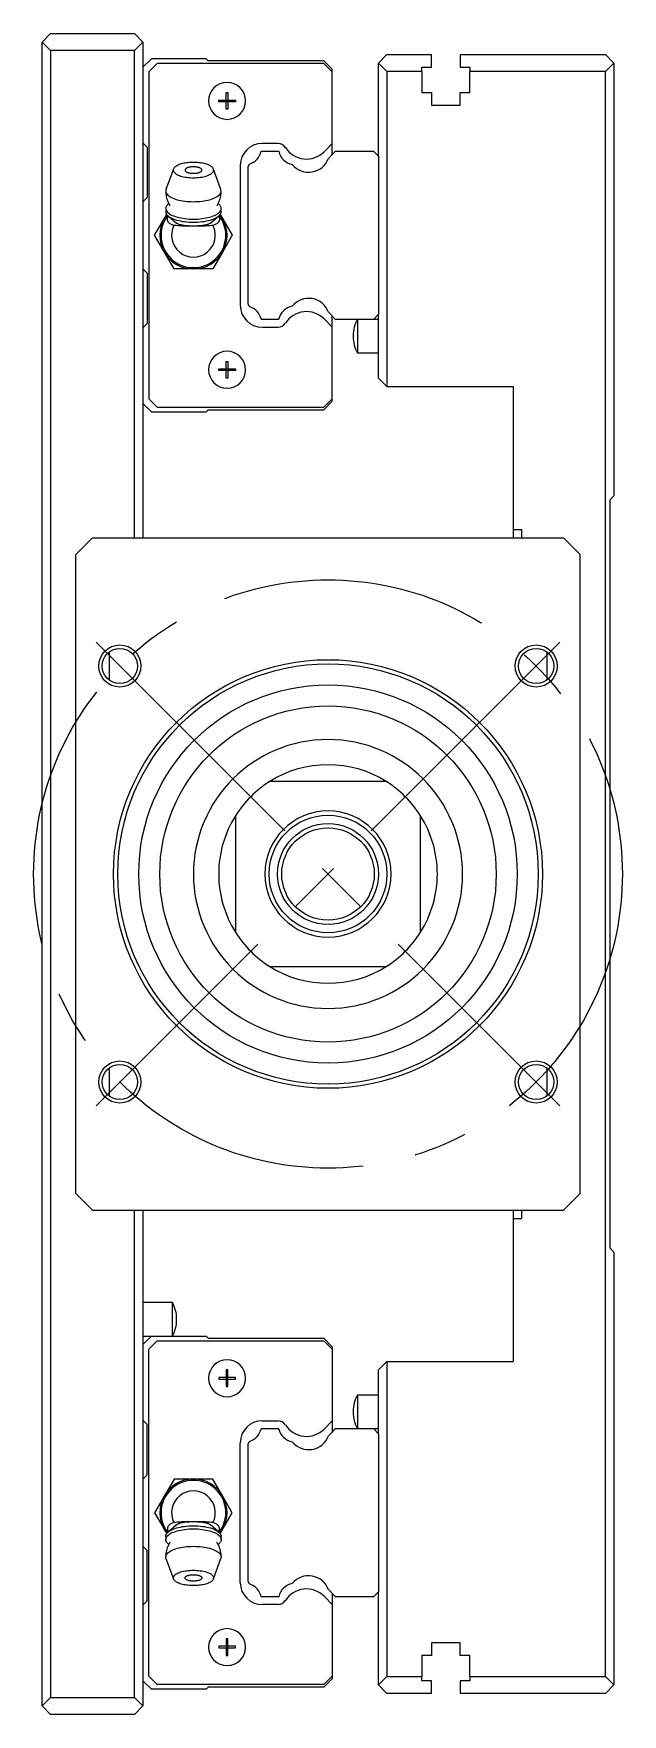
# Model space of a CAD drawing. Extents: x -15 to 942, y -347 to 120.
# Drawn here: x 872.2 to 942.2, y -100 to 100 of the extents above; entities that cross this region are included whole.
import ezdxf

# ---------------------------------------------------------------- set-up
doc = ezdxf.new("R2010")
doc.units = 0
doc.linetypes.add('CENTER', pattern=[50.8, 31.75, -6.35, 6.35, -6.35])
doc.layers.get('0').update_dxf_attribs({"linetype": 'CONTINUOUS'})
doc.layers.add('CENTER', color=1, linetype='CENTER')

msp = doc.modelspace()

# ---------------------------------------------------------------- linework, layer by layer
at = {"color": 7, "linetype": 'CONTINUOUS'}
for p, q in [((874.23, 100), (873.23, 99)), ((874.23, 100), (884.23, 100)), ((885.23, 99), (884.23, 100)), ((873.23, -99), (873.23, 99)), ((873.23, 99), (874.23, 98)), ((884.23, 98), (885.23, 99)), ((885.23, 99), (885.23, 40)), ((884.23, 98), (874.23, 98)), ((874.23, 98), (874.23, -98)), ((884.23, 40), (884.23, 98)), ((886.23, 97), (885.23, 96)), ((886.93, 96.45), (885.93, 95.45)), ((892.73, 97), (886.23, 97)), ((906.73, 96.45), (886.93, 96.45)), ((892.98, 96.75), (892.73, 97)), ((906.73, 96.75), (892.98, 96.75)), ((907.73, 95.75), (906.73, 96.75)), ((907.73, 95.45), (906.73, 96.45)), ((913.23, 96.5), (914.23, 97.5)), ((913.23, 85.4), (913.23, 96.5)), ((914.23, 95.5), (913.23, 96.5)), ((914.23, 97.5), (919.53, 97.5)), ((918.38, 95.5), (918.38, 96)), ((918.38, 96), (919.53, 96)), ((919.53, 96), (919.53, 97.5)), ((922.93, 97.5), (940.23, 97.5)), ((922.93, 97.5), (922.93, 96)), ((922.93, 96), (924.08, 96)), ((924.08, 96), (924.08, 95.5)), ((940.23, 97.5), (941.23, 96.5)), ((941.23, 96.5), (940.23, 95.5)), ((941.23, 96.5), (941.23, 45)), ((885.93, 95.45), (885.93, 56.55)), ((907.73, 95.45), (907.73, 95.75)), ((907.73, 86.92), (907.73, 95.45)), ((918.38, 95.5), (914.23, 95.5)), ((914.23, 95.5), (914.23, 58)), ((918.38, 95.5), (918.38, 93)), ((924.08, 93), (924.08, 95.5)), ((940.23, 95.5), (924.08, 95.5)), ((940.23, -95.5), (940.23, 95.5)), ((894.23, 91.9), (894.23, 92.1)), ((894.23, 92.1), (895.13, 92.1)), ((895.13, 92.1), (895.13, 93)), ((895.13, 93), (895.33, 93)), ((895.13, 92.1), (895.23, 92)), ((895.33, 92.1), (895.23, 92)), ((895.33, 93), (895.33, 92.1)), ((895.33, 92.1), (896.23, 92.1)), ((896.23, 92.1), (896.23, 91.9)), ((918.38, 93), (919.53, 93)), ((919.53, 93), (919.53, 91.5)), ((922.93, 91.5), (922.93, 93)), ((922.93, 93), (924.08, 93)), ((895.13, 91.9), (894.23, 91.9)), ((895.13, 91.9), (895.23, 92)), ((895.13, 91), (895.13, 91.9)), ((895.33, 91), (895.13, 91)), ((895.33, 91.9), (895.23, 92)), ((896.23, 91.9), (895.33, 91.9)), ((895.33, 91.9), (895.33, 91)), ((919.53, 91.5), (922.93, 91.5)), ((885.23, 87), (885.73, 86.5)), ((885.73, 86.5), (885.73, 80.5)), ((899.29, 86), (901.37, 86)), ((901.31, 86.93), (899.4, 86.93)), ((907.73, 86.92), (906.77, 85.95)), ((907.73, 85.6), (907.73, 86.92)), ((907.73, 85.6), (908.13, 86)), ((908.13, 86), (912.63, 86)), ((912.63, 86), (913.23, 85.4)), ((888.92, 84.02), (888.88, 83.95)), ((888.98, 84.08), (888.92, 84.02)), ((889.04, 84.14), (888.98, 84.08)), ((889.12, 84.2), (889.04, 84.14)), ((889.21, 84.25), (889.12, 84.2)), ((889.3, 84.31), (889.21, 84.25)), ((889.41, 84.36), (889.3, 84.31)), ((889.53, 84.41), (889.41, 84.36)), ((889.65, 84.45), (889.53, 84.41)), ((889.79, 84.49), (889.65, 84.45)), ((889.93, 84.53), (889.79, 84.49)), ((890.08, 84.57), (889.93, 84.53)), ((890.23, 84.6), (890.08, 84.57)), ((890.39, 84.62), (890.23, 84.6)), ((890.55, 84.64), (890.39, 84.62)), ((890.46, 84.01), (890.41, 83.98)), ((890.52, 84.03), (890.46, 84.01)), ((890.59, 84.05), (890.52, 84.03)), ((890.72, 84.66), (890.55, 84.64)), ((890.66, 84.07), (890.59, 84.05)), ((890.73, 84.09), (890.66, 84.07)), ((890.89, 84.67), (890.72, 84.66)), ((890.81, 84.11), (890.73, 84.09)), ((890.89, 84.12), (890.81, 84.11)), ((891.06, 84.68), (890.89, 84.67)), ((890.97, 84.13), (890.89, 84.12)), ((891.06, 84.14), (890.97, 84.13)), ((891.23, 84.68), (891.06, 84.68)), ((891.14, 84.14), (891.06, 84.14)), ((891.23, 84.14), (891.14, 84.14)), ((891.4, 84.68), (891.23, 84.68)), ((891.32, 84.14), (891.23, 84.14)), ((891.4, 84.14), (891.32, 84.14)), ((891.57, 84.67), (891.4, 84.68)), ((891.49, 84.13), (891.4, 84.14)), ((891.57, 84.12), (891.49, 84.13)), ((891.74, 84.66), (891.57, 84.67)), ((891.65, 84.11), (891.57, 84.12)), ((891.73, 84.09), (891.65, 84.11)), ((891.8, 84.07), (891.73, 84.09)), ((891.91, 84.64), (891.74, 84.66)), ((891.87, 84.05), (891.8, 84.07)), ((891.94, 84.03), (891.87, 84.05)), ((892.07, 84.62), (891.91, 84.64)), ((892, 84.01), (891.94, 84.03)), ((892.05, 83.98), (892, 84.01)), ((892.23, 84.6), (892.07, 84.62)), ((892.38, 84.57), (892.23, 84.6)), ((892.53, 84.53), (892.38, 84.57)), ((892.67, 84.49), (892.53, 84.53)), ((892.81, 84.45), (892.67, 84.49)), ((892.93, 84.41), (892.81, 84.45)), ((893.05, 84.36), (892.93, 84.41)), ((893.16, 84.31), (893.05, 84.36)), ((893.25, 84.25), (893.16, 84.31)), ((893.34, 84.2), (893.25, 84.25)), ((893.42, 84.14), (893.34, 84.2)), ((893.48, 84.08), (893.42, 84.14)), ((893.54, 84.02), (893.48, 84.08)), ((893.58, 83.95), (893.54, 84.02)), ((896.8, 84.33), (896.8, 67.67)), ((897.73, 84.2), (897.89, 84.48)), ((897.73, 67.8), (897.73, 84.2)), ((907.28, 85.15), (907.73, 85.6)), ((913.23, 85.4), (913.23, 66.6)), ((888.85, 83.89), (887.96, 81.44)), ((888.85, 83.89), (888.83, 83.81)), ((888.83, 83.81), (888.83, 83.73)), ((888.83, 83.73), (888.85, 83.65)), ((888.88, 83.95), (888.85, 83.89)), ((888.85, 83.65), (888.88, 83.58)), ((888.88, 83.58), (888.93, 83.5)), ((888.93, 83.5), (889, 83.42)), ((889, 83.42), (889.08, 83.35)), ((889.08, 83.35), (889.18, 83.28)), ((889.18, 83.28), (889.29, 83.22)), ((889.29, 83.22), (889.42, 83.16)), ((889.42, 83.16), (889.56, 83.1)), ((889.56, 83.1), (889.71, 83.05)), ((889.71, 83.05), (889.88, 83)), ((889.88, 83), (890.05, 82.96)), ((890.05, 82.96), (890.24, 82.92)), ((890.25, 83.83), (890.23, 83.79)), ((890.23, 83.79), (890.23, 83.76)), ((890.23, 83.76), (890.23, 83.73)), ((890.23, 83.73), (890.25, 83.69)), ((890.24, 82.92), (890.43, 82.9)), ((890.26, 83.86), (890.25, 83.83)), ((890.25, 83.69), (890.26, 83.66)), ((890.29, 83.89), (890.26, 83.86)), ((890.26, 83.66), (890.29, 83.63)), ((890.32, 83.92), (890.29, 83.89)), ((890.29, 83.63), (890.32, 83.6)), ((890.36, 83.95), (890.32, 83.92)), ((890.32, 83.6), (890.36, 83.57)), ((890.41, 83.98), (890.36, 83.95)), ((890.36, 83.57), (890.41, 83.54)), ((890.41, 83.54), (890.46, 83.51)), ((890.43, 82.9), (890.62, 82.87)), ((890.46, 83.51), (890.52, 83.49)), ((890.52, 83.49), (890.59, 83.47)), ((890.59, 83.47), (890.66, 83.45)), ((890.62, 82.87), (890.82, 82.86)), ((890.66, 83.45), (890.73, 83.43)), ((890.73, 83.43), (890.81, 83.41)), ((890.81, 83.41), (890.89, 83.4)), ((890.82, 82.86), (891.03, 82.85)), ((890.89, 83.4), (890.97, 83.39)), ((890.97, 83.39), (891.06, 83.38)), ((891.03, 82.85), (891.23, 82.84)), ((891.06, 83.38), (891.14, 83.38)), ((891.14, 83.38), (891.23, 83.38)), ((891.23, 83.38), (891.32, 83.38)), ((891.23, 82.84), (891.43, 82.85)), ((891.32, 83.38), (891.4, 83.38)), ((891.4, 83.38), (891.49, 83.39)), ((891.43, 82.85), (891.64, 82.86)), ((891.49, 83.39), (891.57, 83.4)), ((891.57, 83.4), (891.65, 83.41)), ((891.64, 82.86), (891.84, 82.87)), ((891.65, 83.41), (891.73, 83.43)), ((891.73, 83.43), (891.8, 83.45)), ((891.8, 83.45), (891.87, 83.47)), ((891.84, 82.87), (892.03, 82.9)), ((891.87, 83.47), (891.94, 83.49)), ((891.94, 83.49), (892, 83.51)), ((892, 83.51), (892.05, 83.54)), ((892.03, 82.9), (892.22, 82.92)), ((892.1, 83.95), (892.05, 83.98)), ((892.05, 83.54), (892.1, 83.57)), ((892.14, 83.92), (892.1, 83.95)), ((892.1, 83.57), (892.14, 83.6)), ((892.17, 83.89), (892.14, 83.92)), ((892.14, 83.6), (892.17, 83.63)), ((892.2, 83.86), (892.17, 83.89)), ((892.17, 83.63), (892.2, 83.66)), ((892.21, 83.83), (892.2, 83.86)), ((892.2, 83.66), (892.21, 83.69)), ((892.23, 83.79), (892.21, 83.83)), ((892.21, 83.69), (892.23, 83.73)), ((892.22, 82.92), (892.41, 82.96)), ((892.23, 83.76), (892.23, 83.79)), ((892.23, 83.73), (892.23, 83.76)), ((892.41, 82.96), (892.58, 83)), ((892.58, 83), (892.75, 83.05)), ((892.75, 83.05), (892.9, 83.1)), ((892.9, 83.1), (893.04, 83.16)), ((893.04, 83.16), (893.17, 83.22)), ((893.17, 83.22), (893.28, 83.28)), ((893.28, 83.28), (893.38, 83.35)), ((893.38, 83.35), (893.46, 83.42)), ((893.46, 83.42), (893.53, 83.5)), ((893.53, 83.5), (893.58, 83.58)), ((893.61, 83.89), (893.58, 83.95)), ((893.58, 83.58), (893.61, 83.65)), ((893.63, 83.81), (893.61, 83.89)), ((894.5, 81.44), (893.61, 83.89)), ((893.61, 83.65), (893.63, 83.73)), ((893.63, 83.73), (893.63, 83.81)), ((885.73, 80.5), (885.23, 80)), ((887.96, 81.44), (887.93, 81.27)), ((887.93, 81.27), (887.94, 81.17)), ((887.93, 81.27), (887.93, 81.26)), ((887.93, 81.26), (887.93, 81.09)), ((887.93, 81.09), (887.95, 80.93)), ((887.94, 81.17), (887.97, 81.07)), ((887.95, 80.93), (887.97, 80.77)), ((887.97, 81.07), (888.02, 80.97)), ((887.97, 80.77), (888, 80.61)), ((888, 80.61), (888.03, 80.45)), ((888.02, 80.97), (888.09, 80.88)), ((888.03, 80.45), (888.08, 80.3)), ((888.08, 80.3), (888.13, 80.14)), ((888.09, 80.88), (888.18, 80.78)), ((888.13, 80.14), (888.18, 80)), ((888.18, 80.78), (888.29, 80.69)), ((888.29, 80.69), (888.42, 80.61)), ((888.42, 80.61), (888.56, 80.52)), ((888.56, 80.52), (888.72, 80.45)), ((888.72, 80.45), (888.9, 80.37)), ((888.9, 80.37), (889.09, 80.31)), ((889.09, 80.31), (889.29, 80.24)), ((889.29, 80.24), (889.51, 80.19)), ((889.51, 80.19), (889.73, 80.14)), ((889.73, 80.14), (889.97, 80.1)), ((889.97, 80.1), (890.21, 80.07)), ((890.21, 80.07), (890.46, 80.04)), ((890.46, 80.04), (890.71, 80.02)), ((890.71, 80.02), (890.97, 80.01)), ((890.97, 80.01), (891.23, 80)), ((891.23, 80), (891.49, 80.01)), ((891.49, 80.01), (891.75, 80.02)), ((891.75, 80.02), (892, 80.04)), ((892, 80.04), (892.25, 80.07)), ((892.25, 80.07), (892.49, 80.1)), ((892.49, 80.1), (892.73, 80.14)), ((892.73, 80.14), (892.95, 80.19)), ((892.95, 80.19), (893.17, 80.24)), ((893.17, 80.24), (893.37, 80.31)), ((893.37, 80.31), (893.56, 80.37)), ((893.56, 80.37), (893.74, 80.45)), ((893.74, 80.45), (893.9, 80.52)), ((893.9, 80.52), (894.04, 80.61)), ((894.04, 80.61), (894.17, 80.69)), ((894.17, 80.69), (894.28, 80.78)), ((894.21, 79.85), (894.28, 80.01)), ((894.28, 80.78), (894.37, 80.88)), ((894.28, 80.01), (894.34, 80.17)), ((894.34, 80.17), (894.39, 80.33)), ((894.37, 80.88), (894.44, 80.97)), ((894.39, 80.33), (894.44, 80.49)), ((894.44, 80.97), (894.49, 81.07)), ((894.44, 80.49), (894.47, 80.65)), ((894.47, 80.65), (894.5, 80.82)), ((894.49, 81.07), (894.52, 81.17)), ((894.53, 81.27), (894.5, 81.44)), ((894.5, 80.82), (894.52, 80.98)), ((894.52, 81.17), (894.53, 81.27)), ((894.52, 80.98), (894.53, 81.15)), ((894.53, 81.15), (894.53, 81.27)), ((887.77, 78), (888.05, 78.49)), ((887.95, 79.33), (887.93, 79.26)), ((887.93, 79.26), (887.93, 79.19)), ((887.93, 79.19), (887.94, 79.09)), ((887.93, 79.19), (887.93, 78.82)), ((887.93, 78.82), (887.93, 78.75)), ((887.93, 78.75), (887.95, 78.69)), ((887.94, 79.09), (887.97, 78.99)), ((887.97, 79.39), (887.95, 79.33)), ((887.95, 78.69), (887.97, 78.62)), ((888, 79.46), (887.97, 79.39)), ((887.97, 78.99), (888.02, 78.9)), ((887.97, 78.62), (888, 78.55)), ((888.05, 79.52), (888, 79.46)), ((888, 78.55), (888.05, 78.49)), ((888.02, 78.9), (888.09, 78.8)), ((888.1, 79.59), (888.05, 79.52)), ((888.05, 78.49), (888.1, 78.42)), ((888.09, 78.8), (888.18, 78.71)), ((888.16, 79.65), (888.1, 79.59)), ((888.1, 78.42), (888.16, 78.36)), ((888.14, 77.98), (888.15, 78.05)), ((888.15, 78.05), (888.17, 78.12)), ((888.23, 79.71), (888.16, 79.65)), ((888.16, 78.36), (888.23, 78.3)), ((888.17, 78.12), (888.19, 78.2)), ((888.18, 80), (888.25, 79.85)), ((888.18, 78.71), (888.29, 78.62)), ((888.19, 78.2), (888.22, 78.27)), ((888.22, 78.27), (888.23, 78.29)), ((888.29, 79.77), (888.23, 79.71)), ((888.23, 78.3), (888.35, 78.21)), ((888.23, 78.3), (889.22, 77.46)), ((888.25, 79.85), (888.32, 79.71)), ((888.29, 78.62), (888.42, 78.53)), ((888.32, 79.71), (888.4, 79.57)), ((888.35, 78.21), (888.49, 78.12)), ((888.4, 79.57), (888.43, 79.51)), ((888.42, 78.53), (888.56, 78.45)), ((888.49, 78.12), (888.65, 78.03)), ((888.56, 78.45), (888.72, 78.37)), ((888.65, 78.03), (888.82, 77.96)), ((888.72, 78.37), (888.9, 78.3)), ((888.9, 78.3), (889.09, 78.23)), ((889.09, 78.23), (889.29, 78.17)), ((889.29, 78.17), (889.51, 78.11)), ((889.51, 78.11), (889.73, 78.07)), ((889.73, 78.07), (889.97, 78.02)), ((889.97, 78.02), (890.21, 77.99)), ((892.25, 77.99), (892.49, 78.02)), ((892.49, 78.02), (892.73, 78.07)), ((892.73, 78.07), (892.95, 78.11)), ((892.95, 78.11), (893.17, 78.17)), ((893.17, 78.17), (893.37, 78.23)), ((893.24, 77.46), (894.23, 78.3)), ((893.37, 78.23), (893.56, 78.3)), ((893.56, 78.3), (893.74, 78.37)), ((893.64, 77.96), (893.81, 78.03)), ((893.74, 78.37), (893.9, 78.45)), ((893.81, 78.03), (893.97, 78.12)), ((893.9, 78.45), (894.04, 78.53)), ((893.97, 78.12), (894.11, 78.21)), ((894.03, 79.52), (894.05, 79.55)), ((894.04, 78.53), (894.17, 78.62)), ((894.05, 79.55), (894.13, 79.7)), ((894.11, 78.21), (894.23, 78.3)), ((894.13, 79.7), (894.21, 79.85)), ((894.23, 79.71), (894.17, 79.77)), ((894.17, 78.62), (894.28, 78.71)), ((894.3, 79.65), (894.23, 79.71)), ((894.23, 78.3), (894.3, 78.36)), ((894.23, 78.29), (894.24, 78.27)), ((894.24, 78.27), (894.27, 78.2)), ((894.27, 78.2), (894.29, 78.12)), ((894.28, 78.71), (894.37, 78.8)), ((894.29, 78.12), (894.31, 78.05)), ((894.36, 79.59), (894.3, 79.65)), ((894.3, 78.36), (894.36, 78.42)), ((894.31, 78.05), (894.32, 77.98)), ((894.41, 79.52), (894.36, 79.59)), ((894.36, 78.42), (894.41, 78.49)), ((894.37, 78.8), (894.44, 78.9)), ((894.46, 79.46), (894.41, 79.52)), ((894.41, 78.49), (894.46, 78.55)), ((894.41, 78.49), (894.69, 78)), ((894.44, 78.9), (894.49, 78.99)), ((894.49, 79.39), (894.46, 79.46)), ((894.46, 78.55), (894.49, 78.62)), ((894.51, 79.33), (894.49, 79.39)), ((894.49, 78.99), (894.52, 79.09)), ((894.49, 78.62), (894.51, 78.69)), ((894.53, 79.26), (894.51, 79.33)), ((894.51, 78.69), (894.53, 78.75)), ((894.52, 79.09), (894.53, 79.19)), ((894.53, 79.19), (894.53, 79.26)), ((894.53, 78.82), (894.53, 79.19)), ((894.53, 78.75), (894.53, 78.82)), ((886.61, 76), (887.77, 78)), ((888.14, 77.91), (888.14, 77.98)), ((888.15, 77.84), (888.14, 77.91)), ((888.16, 77.78), (888.15, 77.84)), ((888.17, 77.72), (888.16, 77.78)), ((888.2, 77.66), (888.17, 77.72)), ((888.23, 77.61), (888.2, 77.66)), ((888.26, 77.55), (888.23, 77.61)), ((888.31, 77.5), (888.26, 77.55)), ((888.35, 77.46), (888.31, 77.5)), ((888.41, 77.41), (888.35, 77.46)), ((888.47, 77.36), (888.41, 77.41)), ((888.55, 77.32), (888.47, 77.36)), ((888.63, 77.28), (888.55, 77.32)), ((888.72, 77.24), (888.63, 77.28)), ((888.82, 77.21), (888.72, 77.24)), ((888.82, 77.96), (889.02, 77.88)), ((888.91, 77.18), (888.82, 77.21)), ((889.07, 77.16), (888.91, 77.18)), ((889.02, 77.88), (889.22, 77.82)), ((889.23, 77.15), (889.07, 77.16)), ((889.22, 77.82), (889.44, 77.76)), ((889.23, 77.46), (889.22, 77.46)), ((889.27, 77.42), (889.23, 77.46)), ((889.38, 77.13), (889.23, 77.15)), ((889.33, 77.39), (889.27, 77.42)), ((889.39, 77.35), (889.33, 77.39)), ((889.54, 77.12), (889.38, 77.13)), ((889.45, 77.32), (889.39, 77.35)), ((889.44, 77.76), (889.68, 77.71)), ((889.51, 77.3), (889.45, 77.32)), ((889.59, 77.27), (889.51, 77.3)), ((889.71, 77.11), (889.54, 77.12)), ((889.66, 77.25), (889.59, 77.27)), ((889.74, 77.23), (889.66, 77.25)), ((889.68, 77.71), (889.92, 77.66)), ((889.87, 77.1), (889.71, 77.11)), ((889.82, 77.21), (889.74, 77.23)), ((889.91, 77.19), (889.82, 77.21)), ((890.02, 77.09), (889.87, 77.1)), ((889.98, 77.18), (889.91, 77.19)), ((889.92, 77.66), (890.17, 77.63)), ((890.06, 77.16), (889.98, 77.18)), ((890.2, 77.09), (890.02, 77.09)), ((890.14, 77.15), (890.06, 77.16)), ((890.22, 77.14), (890.14, 77.15)), ((890.17, 77.63), (890.43, 77.6)), ((890.38, 77.08), (890.2, 77.09)), ((890.21, 77.99), (890.46, 77.96)), ((890.31, 77.13), (890.22, 77.14)), ((890.39, 77.13), (890.31, 77.13)), ((890.54, 77.08), (890.38, 77.08)), ((890.48, 77.12), (890.39, 77.13)), ((890.43, 77.6), (890.69, 77.58)), ((890.46, 77.96), (890.71, 77.94)), ((890.57, 77.11), (890.48, 77.12)), ((890.71, 77.08), (890.54, 77.08)), ((890.66, 77.11), (890.57, 77.11)), ((890.76, 77.1), (890.66, 77.11)), ((890.69, 77.58), (890.96, 77.56)), ((890.71, 77.94), (890.97, 77.93)), ((890.88, 77.07), (890.71, 77.08)), ((890.84, 77.1), (890.76, 77.1)), ((890.91, 77.1), (890.84, 77.1)), ((891.06, 77.07), (890.88, 77.07)), ((890.99, 77.1), (890.91, 77.1)), ((890.96, 77.56), (891.23, 77.56)), ((890.97, 77.93), (891.23, 77.93)), ((891.07, 77.09), (890.99, 77.1)), ((891.23, 77.07), (891.06, 77.07)), ((891.15, 77.09), (891.07, 77.09)), ((891.23, 77.09), (891.15, 77.09)), ((891.23, 77.93), (891.49, 77.93)), ((891.23, 77.56), (891.5, 77.56)), ((891.31, 77.09), (891.23, 77.09)), ((891.43, 77.07), (891.23, 77.07)), ((891.39, 77.09), (891.31, 77.09)), ((891.47, 77.1), (891.39, 77.09)), ((891.63, 77.07), (891.43, 77.07)), ((891.55, 77.1), (891.47, 77.1)), ((891.49, 77.93), (891.75, 77.94)), ((891.5, 77.56), (891.77, 77.58)), ((891.62, 77.1), (891.55, 77.1)), ((891.7, 77.1), (891.62, 77.1)), ((891.84, 77.08), (891.63, 77.07)), ((891.8, 77.11), (891.7, 77.1)), ((891.75, 77.94), (892, 77.96)), ((891.77, 77.58), (892.03, 77.6)), ((891.89, 77.11), (891.8, 77.11)), ((892.03, 77.08), (891.84, 77.08)), ((891.98, 77.12), (891.89, 77.11)), ((892.07, 77.13), (891.98, 77.12)), ((892, 77.96), (892.25, 77.99)), ((892.03, 77.6), (892.29, 77.63)), ((892.23, 77.09), (892.03, 77.08)), ((892.15, 77.13), (892.07, 77.13)), ((892.24, 77.14), (892.15, 77.13)), ((892.44, 77.09), (892.23, 77.09)), ((892.32, 77.15), (892.24, 77.14)), ((892.29, 77.63), (892.54, 77.66)), ((892.4, 77.16), (892.32, 77.15)), ((892.48, 77.18), (892.4, 77.16)), ((892.62, 77.1), (892.44, 77.09)), ((892.55, 77.19), (892.48, 77.18)), ((892.54, 77.66), (892.78, 77.71)), ((892.64, 77.21), (892.55, 77.19)), ((892.81, 77.11), (892.62, 77.1)), ((892.72, 77.23), (892.64, 77.21)), ((892.8, 77.25), (892.72, 77.23)), ((892.78, 77.71), (893.02, 77.76)), ((892.87, 77.27), (892.8, 77.25)), ((893.01, 77.13), (892.81, 77.11)), ((892.95, 77.3), (892.87, 77.27)), ((893.01, 77.32), (892.95, 77.3)), ((893.07, 77.35), (893.01, 77.32)), ((893.18, 77.14), (893.01, 77.13)), ((893.02, 77.76), (893.24, 77.82)), ((893.13, 77.39), (893.07, 77.35)), ((893.19, 77.42), (893.13, 77.39)), ((893.36, 77.16), (893.18, 77.14)), ((893.23, 77.46), (893.19, 77.42)), ((893.24, 77.46), (893.23, 77.46)), ((893.24, 77.82), (893.44, 77.88)), ((893.55, 77.18), (893.36, 77.16)), ((893.44, 77.88), (893.64, 77.96)), ((893.64, 77.21), (893.55, 77.18)), ((893.74, 77.24), (893.64, 77.21)), ((893.83, 77.28), (893.74, 77.24)), ((893.91, 77.32), (893.83, 77.28)), ((893.98, 77.36), (893.91, 77.32)), ((894.05, 77.41), (893.98, 77.36)), ((894.11, 77.46), (894.05, 77.41)), ((894.15, 77.5), (894.11, 77.46)), ((894.2, 77.55), (894.15, 77.5)), ((894.23, 77.61), (894.2, 77.55)), ((894.26, 77.66), (894.23, 77.61)), ((894.29, 77.72), (894.26, 77.66)), ((894.3, 77.78), (894.29, 77.72)), ((894.31, 77.84), (894.3, 77.78)), ((894.32, 77.91), (894.31, 77.84)), ((894.32, 77.98), (894.32, 77.91)), ((894.69, 78), (895.85, 76)), ((887.77, 74), (886.61, 76)), ((895.85, 76), (894.69, 74)), ((888.92, 72), (887.77, 74)), ((894.69, 74), (893.54, 72)), ((885.23, 72), (885.73, 71.5)), ((885.73, 71.5), (885.73, 65.5)), ((891.23, 72), (888.92, 72)), ((893.54, 72), (891.23, 72)), ((897.89, 67.52), (897.73, 67.8)), ((901.37, 66), (899.29, 66)), ((906.77, 66.05), (907.73, 65.08)), ((908.13, 66), (907.28, 66.85)), ((907.73, 65.08), (907.73, 66.4)), ((912.63, 66), (908.13, 66)), ((910.73, 66), (910.73, 62)), ((913.23, 66.6), (912.63, 66)), ((913.23, 66), (912.63, 66)), ((913.23, 59), (913.23, 66.6)), ((885.73, 65.5), (885.23, 65)), ((899.4, 65.07), (901.31, 65.07)), ((907.73, 56.55), (907.73, 65.08)), ((910.23, 64.06), (910.23, 63.94)), ((910.73, 62), (913.23, 62)), ((894.23, 60.1), (895.13, 60.1)), ((894.23, 59.9), (894.23, 60.1)), ((895.13, 60.1), (895.13, 61)), ((895.13, 61), (895.33, 61)), ((895.13, 60.1), (895.23, 60)), ((895.33, 60.1), (895.23, 60)), ((895.33, 61), (895.33, 60.1)), ((895.33, 60.1), (896.23, 60.1)), ((896.23, 60.1), (896.23, 59.9)), ((895.13, 59.9), (894.23, 59.9)), ((895.13, 59.9), (895.23, 60)), ((895.13, 59), (895.13, 59.9)), ((895.33, 59), (895.13, 59)), ((895.33, 59.9), (895.23, 60)), ((896.23, 59.9), (895.33, 59.9)), ((895.33, 59.9), (895.33, 59)), ((913.23, 59), (914.23, 58)), ((914.23, 58), (929.23, 58)), ((929.23, 58), (929.23, 41)), ((885.93, 56.55), (886.93, 55.55)), ((906.73, 55.55), (907.73, 56.55)), ((906.73, 55.25), (907.73, 56.25)), ((907.73, 56.25), (907.73, 56.55)), ((885.23, 56), (886.23, 55)), ((886.23, 55), (892.73, 55)), ((886.93, 55.55), (906.73, 55.55)), ((892.73, 55), (892.98, 55.25)), ((892.98, 55.25), (906.73, 55.25)), ((940.73, 44.5), (941.23, 45)), ((940.73, 44.5), (940.73, -44.5)), ((929.23, 41), (929.23, 40)), ((929.23, 41), (930.23, 41)), ((930.23, 41), (930.23, 40)), ((879.23, 40), (877.23, 38)), ((877.23, -38), (877.23, 38)), ((879.23, 40), (935.23, 40)), ((937.23, 38), (935.23, 40)), ((937.23, -38), (937.23, 38)), ((881.23, 23.06), (881.23, 26.44)), ((933.23, 26.44), (933.23, 23.06)), ((914.16, 11), (900.3, 11)), ((896.23, 6.93), (896.23, -6.93)), ((918.23, -6.93), (918.23, 6.93)), ((900.3, -11), (914.16, -11)), ((881.23, -26.44), (881.23, -23.06)), ((933.23, -23.06), (933.23, -26.44)), ((877.23, -38), (879.23, -40)), ((935.23, -40), (937.23, -38)), ((879.23, -40), (935.23, -40)), ((884.23, -98), (884.23, -40)), ((885.23, -40), (885.23, -99)), ((929.23, -40), (929.23, -41)), ((930.23, -40), (930.23, -41)), ((929.23, -41), (930.23, -41)), ((929.23, -41), (929.23, -58)), ((941.23, -45), (940.73, -44.5)), ((941.23, -45), (941.23, -96.5)), ((888.73, -51), (885.23, -51)), ((888.73, -53), (888.73, -51)), ((888.73, -55), (888.73, -53)), ((889.23, -53.06), (889.23, -52.94)), ((885.23, -55), (886.23, -55)), ((885.23, -56), (886.23, -55)), ((885.93, -56.55), (886.93, -55.55)), ((886.23, -55), (892.73, -55)), ((886.93, -55.55), (906.73, -55.55)), ((892.73, -55), (892.98, -55.25)), ((892.98, -55.25), (906.73, -55.25)), ((906.73, -55.25), (907.73, -56.25)), ((906.73, -55.55), (907.73, -56.55)), ((885.93, -95.45), (885.93, -56.55)), ((907.73, -56.25), (907.73, -56.55)), ((907.73, -56.55), (907.73, -65.08)), ((914.23, -58), (913.23, -59)), ((914.23, -58), (929.23, -58)), ((914.23, -58), (914.23, -95.5)), ((895.13, -59.9), (894.23, -59.9)), ((894.23, -59.9), (894.23, -60.1)), ((895.13, -59), (895.13, -59.9)), ((895.33, -59), (895.13, -59)), ((895.13, -59.9), (895.23, -60)), ((895.13, -60.1), (895.23, -60)), ((895.33, -59.9), (895.23, -60)), ((895.33, -60.1), (895.23, -60)), ((895.33, -59.9), (895.33, -59)), ((896.23, -59.9), (895.33, -59.9)), ((896.23, -60.1), (896.23, -59.9)), ((913.23, -66.6), (913.23, -59)), ((894.23, -60.1), (895.13, -60.1)), ((895.13, -60.1), (895.13, -61)), ((895.13, -61), (895.33, -61)), ((895.33, -60.1), (896.23, -60.1)), ((895.33, -61), (895.33, -60.1)), ((913.23, -62), (910.73, -62)), ((910.73, -62), (910.73, -66)), ((910.23, -63.94), (910.23, -64.06)), ((885.73, -65.5), (885.23, -65)), ((885.73, -71.5), (885.73, -65.5)), ((899.29, -66), (901.37, -66)), ((899.4, -65.07), (901.31, -65.07)), ((906.77, -66.05), (907.73, -65.08)), ((907.73, -65.08), (907.73, -66.4)), ((907.73, -66.4), (908.13, -66)), ((908.13, -66), (912.63, -66)), ((912.63, -66), (913.23, -66)), ((912.63, -66), (913.23, -66.6)), ((896.8, -84.33), (896.8, -67.67)), ((897.73, -67.8), (897.89, -67.52)), ((897.73, -84.2), (897.73, -67.8)), ((907.28, -66.85), (907.73, -66.4)), ((913.23, -66.6), (913.23, -85.4)), ((885.23, -72), (885.73, -71.5)), ((888.92, -72), (887.77, -74)), ((891.23, -72), (888.92, -72)), ((893.54, -72), (891.23, -72)), ((894.69, -74), (893.54, -72)), ((887.77, -74), (886.61, -76)), ((895.85, -76), (894.69, -74)), ((886.61, -76), (887.77, -78)), ((894.69, -78), (895.85, -76)), ((887.77, -78), (888.05, -78.49)), ((888.15, -77.85), (888.14, -77.91)), ((888.14, -77.91), (888.14, -77.98)), ((888.14, -77.98), (888.15, -78.05)), ((888.16, -77.78), (888.15, -77.85)), ((888.17, -77.72), (888.16, -77.78)), ((888.2, -77.66), (888.17, -77.72)), ((888.23, -77.61), (888.2, -77.66)), ((889.22, -77.46), (888.23, -78.3)), ((888.26, -77.55), (888.23, -77.61)), ((888.3, -77.5), (888.26, -77.55)), ((888.35, -77.46), (888.3, -77.5)), ((888.41, -77.41), (888.35, -77.46)), ((888.47, -77.36), (888.41, -77.41)), ((888.55, -77.32), (888.47, -77.36)), ((888.63, -77.28), (888.55, -77.32)), ((888.72, -77.24), (888.63, -77.28)), ((888.65, -78.03), (888.82, -77.96)), ((888.81, -77.21), (888.72, -77.24)), ((888.91, -77.18), (888.81, -77.21)), ((888.82, -77.96), (889.02, -77.88)), ((889.09, -77.16), (888.91, -77.18)), ((889.02, -77.88), (889.22, -77.82)), ((889.26, -77.14), (889.09, -77.16)), ((889.25, -77.44), (889.22, -77.46)), ((889.22, -77.82), (889.44, -77.76)), ((889.3, -77.4), (889.25, -77.44)), ((889.45, -77.13), (889.26, -77.14)), ((889.34, -77.38), (889.3, -77.4)), ((889.38, -77.36), (889.34, -77.38)), ((889.43, -77.33), (889.38, -77.36)), ((889.48, -77.31), (889.43, -77.33)), ((889.44, -77.76), (889.68, -77.71)), ((889.64, -77.11), (889.45, -77.13)), ((889.53, -77.29), (889.48, -77.31)), ((889.59, -77.27), (889.53, -77.29)), ((889.61, -77.26), (889.59, -77.27)), ((889.65, -77.25), (889.61, -77.26)), ((889.83, -77.1), (889.64, -77.11)), ((889.68, -77.24), (889.65, -77.25)), ((889.72, -77.23), (889.68, -77.24)), ((889.68, -77.71), (889.92, -77.66)), ((889.76, -77.22), (889.72, -77.23)), ((889.8, -77.21), (889.76, -77.22)), ((889.85, -77.2), (889.8, -77.21)), ((890.02, -77.09), (889.83, -77.1)), ((889.91, -77.19), (889.85, -77.2)), ((889.99, -77.17), (889.91, -77.19)), ((889.92, -77.66), (890.17, -77.63)), ((889.97, -78.02), (890.21, -77.99)), ((890.07, -77.16), (889.99, -77.17)), ((890.22, -77.09), (890.02, -77.09)), ((890.14, -77.15), (890.07, -77.16)), ((890.2, -77.14), (890.14, -77.15)), ((890.17, -77.63), (890.43, -77.6)), ((890.26, -77.14), (890.2, -77.14)), ((890.21, -77.99), (890.46, -77.96)), ((890.42, -77.08), (890.22, -77.09)), ((890.31, -77.13), (890.26, -77.14)), ((890.38, -77.13), (890.31, -77.13)), ((890.46, -77.12), (890.38, -77.13)), ((890.62, -77.08), (890.42, -77.08)), ((890.43, -77.6), (890.69, -77.58)), ((890.54, -77.11), (890.46, -77.12)), ((890.46, -77.96), (890.71, -77.94)), ((890.61, -77.11), (890.54, -77.11)), ((890.69, -77.11), (890.61, -77.11)), ((890.82, -77.07), (890.62, -77.08)), ((890.76, -77.1), (890.69, -77.11)), ((890.69, -77.58), (890.96, -77.56)), ((890.71, -77.94), (890.97, -77.93)), ((890.84, -77.1), (890.76, -77.1)), ((891.03, -77.07), (890.82, -77.07)), ((890.92, -77.1), (890.84, -77.1)), ((890.99, -77.1), (890.92, -77.1)), ((890.96, -77.56), (891.23, -77.56)), ((890.97, -77.93), (891.23, -77.93)), ((891.07, -77.09), (890.99, -77.1)), ((891.23, -77.07), (891.03, -77.07)), ((891.15, -77.09), (891.07, -77.09)), ((891.23, -77.09), (891.15, -77.09)), ((891.43, -77.07), (891.23, -77.07)), ((891.31, -77.09), (891.23, -77.09)), ((891.23, -77.56), (891.5, -77.56)), ((891.23, -77.93), (891.49, -77.93)), ((891.39, -77.09), (891.31, -77.09)), ((891.47, -77.1), (891.39, -77.09)), ((891.64, -77.07), (891.43, -77.07)), ((891.54, -77.1), (891.47, -77.1)), ((891.49, -77.93), (891.75, -77.94)), ((891.5, -77.56), (891.77, -77.58)), ((891.62, -77.1), (891.54, -77.1)), ((891.7, -77.1), (891.62, -77.1)), ((891.84, -77.08), (891.64, -77.07)), ((891.76, -77.11), (891.7, -77.1)), ((891.75, -77.94), (892, -77.96)), ((891.81, -77.11), (891.76, -77.11)), ((891.77, -77.58), (892.03, -77.6)), ((891.87, -77.11), (891.81, -77.11)), ((892.04, -77.08), (891.84, -77.08)), ((891.92, -77.11), (891.87, -77.11)), ((891.98, -77.12), (891.92, -77.11)), ((892.04, -77.12), (891.98, -77.12)), ((892, -77.96), (892.25, -77.99)), ((892.03, -77.6), (892.29, -77.63)), ((892.24, -77.09), (892.04, -77.08)), ((892.1, -77.13), (892.04, -77.12)), ((892.15, -77.13), (892.1, -77.13)), ((892.2, -77.14), (892.15, -77.13)), ((892.24, -77.14), (892.2, -77.14)), ((892.44, -77.09), (892.24, -77.09)), ((892.3, -77.15), (892.24, -77.14)), ((892.25, -77.99), (892.49, -78.02)), ((892.29, -77.63), (892.54, -77.66)), ((892.35, -77.16), (892.3, -77.15)), ((892.42, -77.17), (892.35, -77.16)), ((892.48, -77.18), (892.42, -77.17)), ((892.63, -77.1), (892.44, -77.09)), ((892.55, -77.19), (892.48, -77.18)), ((892.54, -77.66), (892.78, -77.71)), ((892.64, -77.21), (892.55, -77.19)), ((892.82, -77.11), (892.63, -77.1)), ((892.71, -77.22), (892.64, -77.21)), ((892.77, -77.24), (892.71, -77.22)), ((892.83, -77.26), (892.77, -77.24)), ((892.78, -77.71), (893.02, -77.76)), ((893.01, -77.13), (892.82, -77.11)), ((892.87, -77.27), (892.83, -77.26)), ((892.94, -77.29), (892.87, -77.27)), ((893, -77.32), (892.94, -77.29)), ((893.06, -77.34), (893, -77.32)), ((893.19, -77.14), (893.01, -77.13)), ((893.02, -77.76), (893.24, -77.82)), ((893.11, -77.37), (893.06, -77.34)), ((893.16, -77.4), (893.11, -77.37)), ((893.2, -77.43), (893.16, -77.4)), ((893.37, -77.16), (893.19, -77.14)), ((893.24, -77.46), (893.2, -77.43)), ((894.23, -78.3), (893.24, -77.46)), ((893.24, -77.82), (893.44, -77.88)), ((893.55, -77.18), (893.37, -77.16)), ((893.44, -77.88), (893.64, -77.96)), ((893.65, -77.21), (893.55, -77.18)), ((893.64, -77.96), (893.81, -78.03)), ((893.74, -77.24), (893.65, -77.21)), ((893.83, -77.28), (893.74, -77.24)), ((893.91, -77.32), (893.83, -77.28)), ((893.99, -77.36), (893.91, -77.32)), ((894.05, -77.41), (893.99, -77.36)), ((894.11, -77.46), (894.05, -77.41)), ((894.15, -77.5), (894.11, -77.46)), ((894.2, -77.55), (894.15, -77.5)), ((894.23, -77.61), (894.2, -77.55)), ((894.26, -77.66), (894.23, -77.61)), ((894.29, -77.72), (894.26, -77.66)), ((894.3, -77.78), (894.29, -77.72)), ((894.31, -77.84), (894.3, -77.78)), ((894.32, -77.91), (894.31, -77.84)), ((894.31, -78.05), (894.32, -77.98)), ((894.32, -77.98), (894.32, -77.91)), ((894.41, -78.49), (894.69, -78)), ((885.73, -80.5), (885.23, -80)), ((887.93, -78.75), (887.95, -78.69)), ((887.93, -78.82), (887.93, -78.75)), ((887.93, -78.82), (887.93, -79.19)), ((887.93, -79.19), (887.94, -79.09)), ((887.93, -79.26), (887.93, -79.19)), ((887.95, -79.33), (887.93, -79.26)), ((887.94, -79.09), (887.97, -78.99)), ((887.95, -78.69), (887.97, -78.62)), ((887.97, -79.39), (887.95, -79.33)), ((887.97, -78.62), (888, -78.55)), ((887.97, -78.99), (888.02, -78.9)), ((888, -79.46), (887.97, -79.39)), ((888, -78.55), (888.05, -78.49)), ((888.05, -79.52), (888, -79.46)), ((888.02, -78.9), (888.09, -78.8)), ((888.05, -78.49), (888.1, -78.42)), ((888.1, -79.59), (888.05, -79.52)), ((888.09, -78.8), (888.18, -78.71)), ((888.1, -78.42), (888.16, -78.36)), ((888.16, -79.65), (888.1, -79.59)), ((888.15, -78.05), (888.17, -78.12)), ((888.16, -78.36), (888.23, -78.3)), ((888.23, -79.71), (888.16, -79.65)), ((888.17, -78.12), (888.19, -78.2)), ((888.18, -78.71), (888.29, -78.62)), ((888.25, -79.85), (888.18, -80.01)), ((888.19, -78.2), (888.22, -78.27)), ((888.22, -78.27), (888.23, -78.29)), ((888.23, -78.3), (888.35, -78.21)), ((888.23, -79.71), (888.29, -79.77)), ((888.33, -79.7), (888.25, -79.85)), ((888.29, -78.62), (888.42, -78.53)), ((888.41, -79.55), (888.33, -79.7)), ((888.35, -78.21), (888.49, -78.12)), ((888.43, -79.52), (888.41, -79.55)), ((888.42, -78.53), (888.56, -78.45)), ((888.49, -78.12), (888.65, -78.03)), ((888.56, -78.45), (888.72, -78.37)), ((888.72, -78.37), (888.9, -78.3)), ((888.9, -78.3), (889.09, -78.23)), ((889.09, -78.23), (889.29, -78.17)), ((889.29, -78.17), (889.51, -78.11)), ((889.51, -78.11), (889.73, -78.07)), ((889.73, -78.07), (889.97, -78.02)), ((892.49, -78.02), (892.73, -78.07)), ((892.73, -78.07), (892.95, -78.11)), ((892.95, -78.11), (893.17, -78.17)), ((893.17, -78.17), (893.37, -78.23)), ((893.37, -78.23), (893.56, -78.3)), ((893.56, -78.3), (893.74, -78.37)), ((893.74, -78.37), (893.9, -78.45)), ((893.81, -78.03), (893.97, -78.12)), ((893.9, -78.45), (894.04, -78.53)), ((893.97, -78.12), (894.11, -78.21)), ((894.06, -79.57), (894.03, -79.51)), ((894.04, -78.53), (894.17, -78.62)), ((894.14, -79.71), (894.06, -79.57)), ((894.11, -78.21), (894.23, -78.3)), ((894.21, -79.85), (894.14, -79.71)), ((894.17, -78.62), (894.28, -78.71)), ((894.17, -79.77), (894.23, -79.71)), ((894.28, -80), (894.21, -79.85)), ((894.23, -78.29), (894.24, -78.27)), ((894.23, -78.3), (894.3, -78.36)), ((894.3, -79.65), (894.23, -79.71)), ((894.24, -78.27), (894.27, -78.2)), ((894.27, -78.2), (894.29, -78.12)), ((894.28, -78.71), (894.37, -78.8)), ((894.33, -80.14), (894.28, -80)), ((894.29, -78.12), (894.31, -78.05)), ((894.3, -78.36), (894.36, -78.42)), ((894.36, -79.59), (894.3, -79.65)), ((894.36, -78.42), (894.41, -78.49)), ((894.41, -79.52), (894.36, -79.59)), ((894.37, -78.8), (894.44, -78.9)), ((894.41, -78.49), (894.46, -78.55)), ((894.46, -79.46), (894.41, -79.52)), ((894.44, -78.9), (894.49, -78.99)), ((894.46, -78.55), (894.49, -78.62)), ((894.49, -79.39), (894.46, -79.46)), ((894.49, -78.62), (894.51, -78.69)), ((894.49, -78.99), (894.52, -79.09)), ((894.51, -79.33), (894.49, -79.39)), ((894.51, -78.69), (894.53, -78.75)), ((894.53, -79.26), (894.51, -79.33)), ((894.52, -79.09), (894.53, -79.19)), ((894.53, -78.75), (894.53, -78.82)), ((894.53, -79.19), (894.53, -78.82)), ((894.53, -79.19), (894.53, -79.26)), ((885.73, -86.5), (885.73, -80.5)), ((887.94, -80.98), (887.93, -81.15)), ((887.93, -81.15), (887.93, -81.27)), ((887.93, -81.27), (887.94, -81.17)), ((887.96, -81.44), (887.93, -81.27)), ((887.96, -80.82), (887.94, -80.98)), ((887.94, -81.17), (887.97, -81.07)), ((887.99, -80.65), (887.96, -80.82)), ((887.96, -81.44), (888.85, -83.89)), ((887.97, -81.07), (888.02, -80.97)), ((888.02, -80.49), (887.99, -80.65)), ((888.07, -80.33), (888.02, -80.49)), ((888.02, -80.97), (888.09, -80.88)), ((888.12, -80.17), (888.07, -80.33)), ((888.09, -80.88), (888.18, -80.78)), ((888.18, -80.01), (888.12, -80.17)), ((888.18, -80.78), (888.29, -80.69)), ((888.29, -80.69), (888.42, -80.61)), ((888.42, -80.61), (888.56, -80.52)), ((888.56, -80.52), (888.72, -80.45)), ((888.72, -80.45), (888.9, -80.37)), ((888.9, -80.37), (889.09, -80.31)), ((889.09, -80.31), (889.29, -80.24)), ((889.29, -80.24), (889.51, -80.19)), ((889.51, -80.19), (889.73, -80.14)), ((889.73, -80.14), (889.97, -80.1)), ((889.97, -80.1), (890.21, -80.07)), ((890.21, -80.07), (890.46, -80.04)), ((890.46, -80.04), (890.71, -80.02)), ((890.71, -80.02), (890.97, -80.01)), ((890.97, -80.01), (891.23, -80)), ((891.23, -80), (891.49, -80.01)), ((891.49, -80.01), (891.75, -80.02)), ((891.75, -80.02), (892, -80.04)), ((892, -80.04), (892.25, -80.07)), ((892.25, -80.07), (892.49, -80.1)), ((892.49, -80.1), (892.73, -80.14)), ((892.73, -80.14), (892.95, -80.19)), ((892.95, -80.19), (893.17, -80.24)), ((893.17, -80.24), (893.37, -80.31)), ((893.37, -80.31), (893.56, -80.37)), ((893.56, -80.37), (893.74, -80.45)), ((893.61, -83.89), (894.5, -81.44)), ((893.74, -80.45), (893.9, -80.52)), ((893.9, -80.52), (894.04, -80.61)), ((894.04, -80.61), (894.17, -80.69)), ((894.17, -80.69), (894.28, -80.78)), ((894.28, -80.78), (894.37, -80.88)), ((894.38, -80.3), (894.33, -80.14)), ((894.37, -80.88), (894.44, -80.97)), ((894.43, -80.45), (894.38, -80.3)), ((894.46, -80.61), (894.43, -80.45)), ((894.44, -80.97), (894.49, -81.07)), ((894.49, -80.77), (894.46, -80.61)), ((894.51, -80.93), (894.49, -80.77)), ((894.49, -81.07), (894.52, -81.17)), ((894.53, -81.3), (894.5, -81.44)), ((894.53, -81.09), (894.51, -80.93)), ((894.52, -81.17), (894.53, -81.27)), ((894.53, -81.26), (894.53, -81.09)), ((894.53, -81.27), (894.53, -81.26)), ((894.53, -81.27), (894.53, -81.3)), ((888.83, -83.73), (888.85, -83.65)), ((888.83, -83.81), (888.83, -83.73)), ((888.85, -83.89), (888.83, -83.81)), ((888.85, -83.65), (888.88, -83.58)), ((888.88, -83.95), (888.85, -83.89)), ((888.88, -83.58), (888.93, -83.5)), ((888.92, -84.02), (888.88, -83.95)), ((888.93, -83.5), (889, -83.42)), ((889, -83.42), (889.08, -83.35)), ((889.08, -83.35), (889.18, -83.28)), ((889.18, -83.28), (889.29, -83.22)), ((889.29, -83.22), (889.42, -83.16)), ((889.42, -83.16), (889.56, -83.1)), ((889.56, -83.1), (889.71, -83.05)), ((889.71, -83.05), (889.88, -83)), ((889.88, -83), (890.05, -82.96)), ((890.05, -82.96), (890.24, -82.92)), ((890.23, -83.73), (890.25, -83.69)), ((890.23, -83.76), (890.23, -83.73)), ((890.23, -83.79), (890.23, -83.76)), ((890.25, -83.83), (890.23, -83.79)), ((890.24, -82.92), (890.43, -82.9)), ((890.25, -83.69), (890.26, -83.66)), ((890.26, -83.86), (890.25, -83.83)), ((890.26, -83.66), (890.29, -83.63)), ((890.29, -83.89), (890.26, -83.86)), ((890.29, -83.63), (890.32, -83.6)), ((890.32, -83.92), (890.29, -83.89)), ((890.32, -83.6), (890.36, -83.57)), ((890.36, -83.95), (890.32, -83.92)), ((890.36, -83.57), (890.41, -83.54)), ((890.41, -83.98), (890.36, -83.95)), ((890.41, -83.54), (890.46, -83.51)), ((890.46, -84.01), (890.41, -83.98)), ((890.43, -82.9), (890.62, -82.87)), ((890.46, -83.51), (890.52, -83.49)), ((890.52, -83.49), (890.59, -83.47)), ((890.59, -83.47), (890.66, -83.45)), ((890.62, -82.87), (890.82, -82.86)), ((890.66, -83.45), (890.73, -83.43)), ((890.73, -83.43), (890.81, -83.41)), ((890.81, -83.41), (890.89, -83.4)), ((890.82, -82.86), (891.03, -82.85)), ((890.89, -83.4), (890.97, -83.39)), ((890.97, -83.39), (891.06, -83.38)), ((891.03, -82.85), (891.23, -82.84)), ((891.06, -83.38), (891.14, -83.38)), ((891.14, -83.38), (891.23, -83.38)), ((891.23, -82.84), (891.43, -82.85)), ((891.23, -83.38), (891.32, -83.38)), ((891.32, -83.38), (891.4, -83.38)), ((891.4, -83.38), (891.49, -83.39)), ((891.43, -82.85), (891.64, -82.86)), ((891.49, -83.39), (891.57, -83.4)), ((891.57, -83.4), (891.65, -83.41)), ((891.64, -82.86), (891.84, -82.87)), ((891.65, -83.41), (891.73, -83.43)), ((891.73, -83.43), (891.8, -83.45)), ((891.8, -83.45), (891.87, -83.47)), ((891.84, -82.87), (892.03, -82.9)), ((891.87, -83.47), (891.94, -83.49)), ((891.94, -83.49), (892, -83.51)), ((892, -83.51), (892.05, -83.54)), ((892.05, -83.98), (892, -84.01)), ((892.03, -82.9), (892.22, -82.92)), ((892.05, -83.54), (892.1, -83.57)), ((892.1, -83.95), (892.05, -83.98)), ((892.1, -83.57), (892.14, -83.6)), ((892.14, -83.92), (892.1, -83.95)), ((892.14, -83.6), (892.17, -83.63)), ((892.17, -83.89), (892.14, -83.92)), ((892.17, -83.63), (892.2, -83.66)), ((892.2, -83.86), (892.17, -83.89)), ((892.2, -83.66), (892.21, -83.69)), ((892.21, -83.83), (892.2, -83.86)), ((892.21, -83.69), (892.23, -83.73)), ((892.23, -83.79), (892.21, -83.83)), ((892.22, -82.92), (892.41, -82.96)), ((892.23, -83.73), (892.23, -83.76)), ((892.23, -83.76), (892.23, -83.79)), ((892.41, -82.96), (892.58, -83)), ((892.58, -83), (892.75, -83.05)), ((892.75, -83.05), (892.9, -83.1)), ((892.9, -83.1), (893.04, -83.16)), ((893.04, -83.16), (893.17, -83.22)), ((893.17, -83.22), (893.28, -83.28)), ((893.28, -83.28), (893.38, -83.35)), ((893.38, -83.35), (893.46, -83.42)), ((893.46, -83.42), (893.53, -83.5)), ((893.53, -83.5), (893.58, -83.58)), ((893.58, -83.95), (893.54, -84.02)), ((893.58, -83.58), (893.61, -83.65)), ((893.61, -83.89), (893.58, -83.95)), ((893.61, -83.65), (893.63, -83.73)), ((893.63, -83.81), (893.61, -83.89)), ((893.63, -83.73), (893.63, -83.81)), ((888.98, -84.08), (888.92, -84.02)), ((889.04, -84.14), (888.98, -84.08)), ((889.12, -84.2), (889.04, -84.14)), ((889.21, -84.25), (889.12, -84.2)), ((889.3, -84.31), (889.21, -84.25)), ((889.41, -84.36), (889.3, -84.31)), ((889.53, -84.41), (889.41, -84.36)), ((889.65, -84.45), (889.53, -84.41)), ((889.79, -84.49), (889.65, -84.45)), ((889.93, -84.53), (889.79, -84.49)), ((890.08, -84.57), (889.93, -84.53)), ((890.23, -84.6), (890.08, -84.57)), ((890.39, -84.62), (890.23, -84.6)), ((890.55, -84.64), (890.39, -84.62)), ((890.52, -84.03), (890.46, -84.01)), ((890.59, -84.05), (890.52, -84.03)), ((890.72, -84.66), (890.55, -84.64)), ((890.66, -84.07), (890.59, -84.05)), ((890.73, -84.09), (890.66, -84.07)), ((890.89, -84.67), (890.72, -84.66)), ((890.81, -84.11), (890.73, -84.09)), ((890.89, -84.12), (890.81, -84.11)), ((890.97, -84.13), (890.89, -84.12)), ((891.06, -84.68), (890.89, -84.67)), ((891.06, -84.14), (890.97, -84.13)), ((891.14, -84.14), (891.06, -84.14)), ((891.23, -84.68), (891.06, -84.68)), ((891.23, -84.14), (891.14, -84.14)), ((891.32, -84.14), (891.23, -84.14)), ((891.4, -84.68), (891.23, -84.68)), ((891.4, -84.14), (891.32, -84.14)), ((891.49, -84.13), (891.4, -84.14)), ((891.57, -84.67), (891.4, -84.68)), ((891.57, -84.12), (891.49, -84.13)), ((891.65, -84.11), (891.57, -84.12)), ((891.74, -84.66), (891.57, -84.67)), ((891.73, -84.09), (891.65, -84.11)), ((891.8, -84.07), (891.73, -84.09)), ((891.91, -84.64), (891.74, -84.66)), ((891.87, -84.05), (891.8, -84.07)), ((891.94, -84.03), (891.87, -84.05)), ((892.07, -84.62), (891.91, -84.64)), ((892, -84.01), (891.94, -84.03)), ((892.23, -84.6), (892.07, -84.62)), ((892.38, -84.57), (892.23, -84.6)), ((892.53, -84.53), (892.38, -84.57)), ((892.67, -84.49), (892.53, -84.53)), ((892.81, -84.45), (892.67, -84.49)), ((892.93, -84.41), (892.81, -84.45)), ((893.05, -84.36), (892.93, -84.41)), ((893.16, -84.31), (893.05, -84.36)), ((893.25, -84.25), (893.16, -84.31)), ((893.34, -84.2), (893.25, -84.25)), ((893.42, -84.14), (893.34, -84.2)), ((893.48, -84.08), (893.42, -84.14)), ((893.54, -84.02), (893.48, -84.08)), ((897.89, -84.48), (897.73, -84.2)), ((907.73, -86.92), (906.77, -85.95)), ((908.13, -86), (907.28, -85.15)), ((907.73, -85.6), (907.73, -86.92)), ((913.23, -85.4), (912.63, -86)), ((913.23, -96.5), (913.23, -85.4)), ((885.23, -87), (885.73, -86.5)), ((901.37, -86), (899.29, -86)), ((901.31, -86.93), (899.4, -86.93)), ((907.73, -86.92), (907.73, -95.45)), ((912.63, -86), (908.13, -86)), ((895.13, -91.9), (894.23, -91.9)), ((894.23, -91.9), (894.23, -92.1)), ((895.13, -91), (895.13, -91.9)), ((895.33, -91), (895.13, -91)), ((895.13, -91.9), (895.23, -92)), ((895.13, -92.1), (895.23, -92)), ((895.33, -91.9), (895.23, -92)), ((895.33, -92.1), (895.23, -92)), ((895.33, -91.9), (895.33, -91)), ((896.23, -91.9), (895.33, -91.9)), ((896.23, -92.1), (896.23, -91.9)), ((922.93, -91.5), (919.53, -91.5)), ((919.53, -91.5), (919.53, -93)), ((922.93, -93), (922.93, -91.5)), ((894.23, -92.1), (895.13, -92.1)), ((895.13, -92.1), (895.13, -93)), ((895.13, -93), (895.33, -93)), ((895.33, -93), (895.33, -92.1)), ((895.33, -92.1), (896.23, -92.1)), ((918.38, -93), (918.38, -95.5)), ((919.53, -93), (918.38, -93)), ((924.08, -93), (922.93, -93)), ((924.08, -95.5), (924.08, -93)), ((886.23, -97), (885.23, -96)), ((886.93, -96.45), (885.93, -95.45)), ((907.73, -95.45), (906.73, -96.45)), ((907.73, -95.75), (906.73, -96.75)), ((907.73, -95.45), (907.73, -95.75)), ((913.23, -96.5), (914.23, -95.5)), ((914.23, -95.5), (918.38, -95.5)), ((918.38, -96), (918.38, -95.5)), ((924.08, -95.5), (940.23, -95.5)), ((924.08, -95.5), (924.08, -96)), ((940.23, -95.5), (941.23, -96.5)), ((892.73, -97), (886.23, -97)), ((906.73, -96.45), (886.93, -96.45)), ((892.98, -96.75), (892.73, -97)), ((906.73, -96.75), (892.98, -96.75)), ((914.23, -97.5), (913.23, -96.5)), ((919.53, -97.5), (914.23, -97.5)), ((919.53, -96), (918.38, -96)), ((919.53, -97.5), (919.53, -96)), ((924.08, -96), (922.93, -96)), ((922.93, -96), (922.93, -97.5)), ((940.23, -97.5), (922.93, -97.5)), ((941.23, -96.5), (940.23, -97.5)), ((874.23, -98), (873.23, -99)), ((873.23, -99), (874.23, -100)), ((874.23, -98), (884.23, -98)), ((884.23, -100), (874.23, -100)), ((885.23, -99), (884.23, -98)), ((884.23, -100), (885.23, -99))]:
    msp.add_line(p, q, dxfattribs=at)
at = {"color": 3, "linetype": 'CONTINUOUS'}
for centre in [(882.48, 24.75), (931.98, 24.75), (882.48, -24.75), (931.98, -24.75)]:
    msp.add_circle(centre, 2.5, dxfattribs=at)
at = {"color": 7, "linetype": 'CONTINUOUS'}
for centre, radius in [((882.48, 24.75), 2.1), ((931.98, 24.75), 2.1), ((907.23, 0), 25.5), ((907.23, 0), 25), ((907.23, 0), 22.5), ((907.23, 0), 20), ((907.23, 0), 7), ((907.23, 0), 6), ((907.23, 0), 5.5), ((882.48, -24.75), 2.1), ((931.98, -24.75), 2.1)]:
    msp.add_circle(centre, radius, dxfattribs=at)
for centre, radius, start, end in [((895.23, 92), 2.2, 0, 180), ((895.23, 92), 2.2, 180, 0), ((899.4, 84.33), 2.6, 90, 180), ((897.25, 86.48), 2.1, 287.8944, 346.7394), ((901.31, 85.93), 1, 32.3319, 90), ((901.3, 85.9), 1.03, 33.3353, 88.9965), ((903.41, 86.48), 2.1, 193.2606, 258.3703), ((904.67, 88.05), 2.97, 212.3321, 315), ((904.93, 86), 2.5, 219.0557, 340.1637), ((891.23, 76), 3.85, 142.5071, 37.4929), ((891.23, 76), 4, 142.1418, 150), ((891.23, 76), 4, 30, 37.8582), ((891.23, 76), 4, 150, 210), ((891.23, 76), 2.6, 152.9958, 27.0042), ((891.23, 76), 4, 330, 30), ((891.23, 76), 4, 210, 270), ((891.23, 76), 4, 270, 330), ((904.93, 66), 2.5, 19.8363, 140.9443), ((899.4, 67.67), 2.6, 180, 270), ((897.25, 65.52), 2.1, 13.2606, 72.1056), ((903.41, 65.52), 2.1, 101.6297, 166.7394), ((904.67, 63.95), 2.97, 44.9791, 147.6681), ((914.23, 64.06), 4, 151.0305, 180), ((901.31, 66.07), 1, 270, 327.6675), ((895.23, 60), 2.2, 0, 180), ((914.23, 63.94), 4, 180, 208.9695), ((895.23, 60), 2.2, 180, 0), ((907.23, 0), 16, 0, 180), ((907.23, 0), 16, 0, 180), ((907.23, 0), 13, 57.7958, 122.2042), ((907.23, 0), 13, 57.7958, 122.2042), ((907.23, 0), 13, 122.2042, 147.7958), ((907.23, 0), 13, 32.2042, 57.7958), ((907.23, 0), 13, 147.7958, 180), ((907.23, 0), 13, 147.7958, 180), ((907.23, 0), 7.5, 0, 180), ((907.23, 0), 13, 0, 32.2042), ((907.23, 0), 13, 0, 32.2042), ((907.23, 0), 16, 180, 0), ((907.23, 0), 16, 180, 0), ((907.23, 0), 13, 180, 212.2042), ((907.23, 0), 13, 180, 212.2042), ((907.23, 0), 7.5, 180, 0), ((907.23, 0), 13, 327.7958, 0), ((907.23, 0), 13, 327.7958, 0), ((907.23, 0), 13, 212.2042, 237.7958), ((907.23, 0), 13, 302.2042, 327.7958), ((907.23, 0), 13, 237.7958, 302.2042), ((907.23, 0), 13, 237.7958, 302.2042), ((885.23, -52.94), 4, 0, 28.9695), ((885.23, -53.06), 4, 331.0305, 0), ((895.23, -60), 2.2, 0, 180), ((895.23, -60), 2.2, 180, 0), ((914.23, -63.94), 4, 151.0305, 180), ((899.4, -67.67), 2.6, 90, 180), ((897.25, -65.52), 2.1, 287.8944, 346.7394), ((901.31, -66.07), 1, 32.3325, 90), ((904.67, -63.95), 2.97, 212.3319, 315.0209), ((914.23, -64.06), 4, 180, 208.9695), ((903.41, -65.52), 2.1, 193.2606, 258.3703), ((904.93, -66), 2.5, 219.0557, 340.1637), ((891.23, -76), 4, 90, 150), ((891.23, -76), 4, 30, 90), ((891.23, -76), 4, 150, 210), ((891.23, -76), 3.85, 322.5071, 217.4929), ((891.23, -76), 2.6, 332.9958, 207.0042), ((891.23, -76), 4, 330, 30), ((891.23, -76), 4, 210, 217.8582), ((891.23, -76), 4, 322.1418, 330), ((904.93, -86), 2.5, 19.8363, 140.9443), ((899.4, -84.33), 2.6, 180, 270), ((897.25, -86.48), 2.1, 13.2606, 72.1056), ((903.41, -86.48), 2.1, 101.6297, 166.7394), ((904.67, -88.05), 2.97, 45, 147.6679), ((901.31, -85.93), 1, 270, 327.6681), ((901.3, -85.9), 1.03, 271.0035, 326.6647), ((895.23, -92), 2.2, 0, 180), ((895.23, -92), 2.2, 180, 0)]:
    msp.add_arc(centre, radius, start, end, dxfattribs=at)
at = {"layer": 'CENTER', "color": 1, "linetype": 'CENTER'}
for p, q in [((934.81, 27.58), (879.65, -27.58)), ((879.65, 27.58), (934.81, -27.58))]:
    msp.add_line(p, q, dxfattribs=at)
msp.add_circle((907.23, 0), 35, dxfattribs=at)

doc.saveas('drawing.dxf')
